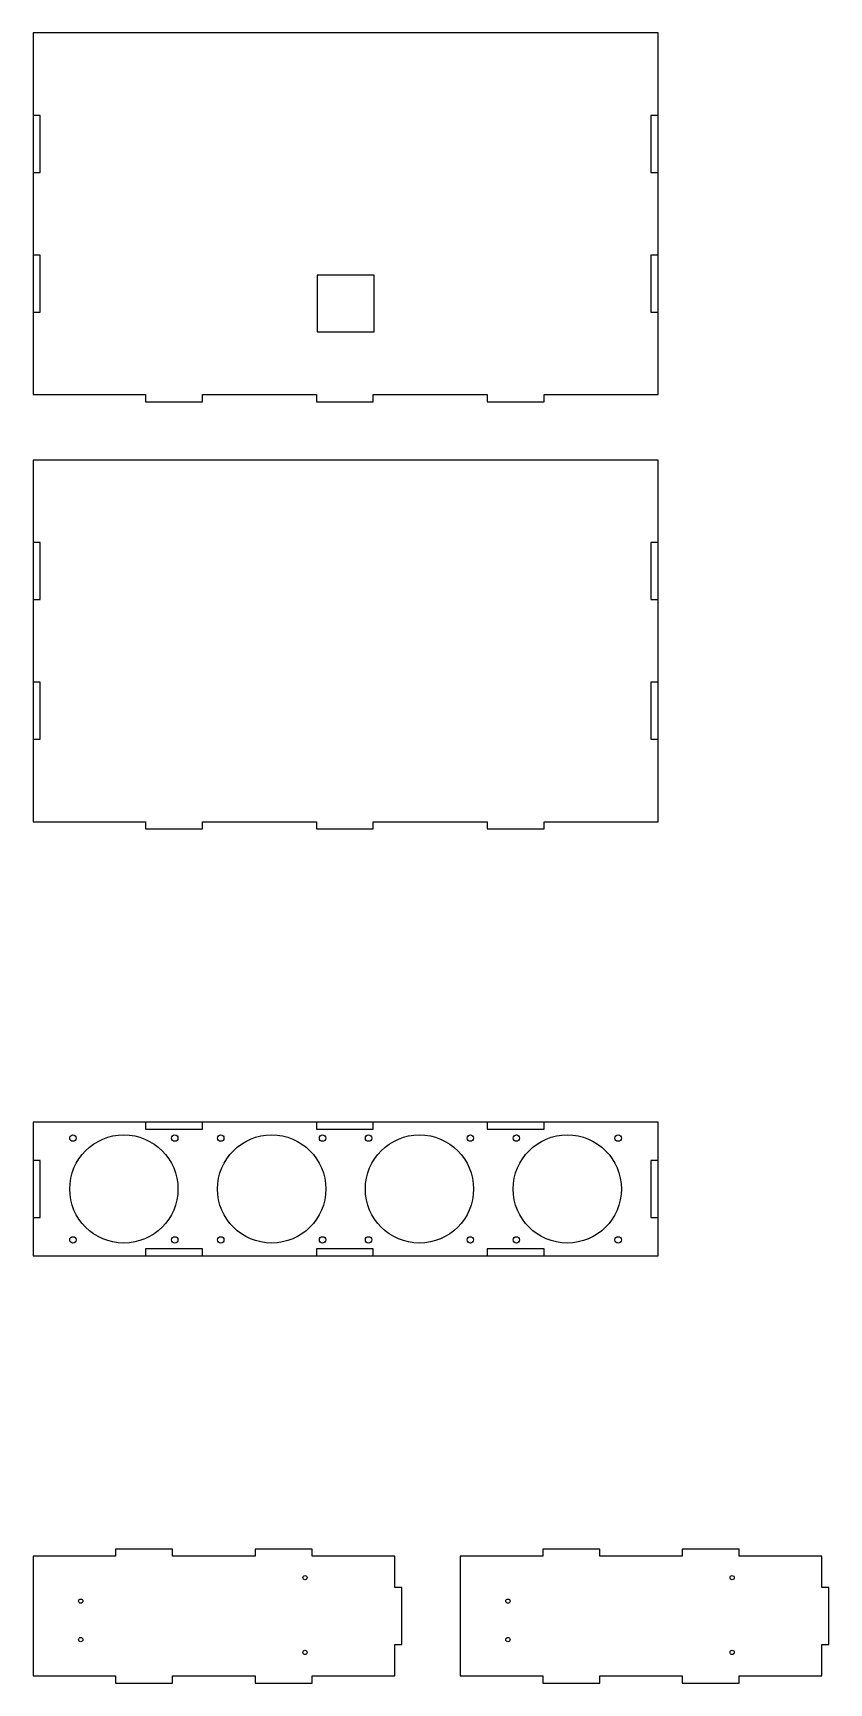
# Model space of a CAD drawing. Header units: metres. Extents: x 0 to 559, y 0 to 1159.
import ezdxf

# ---------------------------------------------------------------- set-up
doc = ezdxf.new("R2010")
doc.units = ezdxf.units.M

msp = doc.modelspace()

# ---------------------------------------------------------------- linework, layer by layer
for points in [[(0, 905), (79, 905), (79, 900), (119, 900), (119, 905), (199, 905), (199, 900), (239, 900), (239, 905), (319, 905), (319, 900), (359, 900), (359, 905), (439, 905), (439, 1159), (0, 1159), (0, 905)], [(0, 1061), (5, 1061), (5, 1101), (0, 1101), (0, 1061)], [(434, 1061), (439, 1061), (439, 1101), (434, 1101), (434, 1061)], [(0, 963), (5, 963), (5, 1003), (0, 1003), (0, 963)], [(434, 963), (439, 963), (439, 1003), (434, 1003), (434, 963)], [(199.5, 949), (239.5, 949), (239.5, 989), (199.5, 989), (199.5, 949)], [(0, 605), (79, 605), (79, 600), (119, 600), (119, 605), (199, 605), (199, 600), (239, 600), (239, 605), (319, 605), (319, 600), (359, 600), (359, 605), (439, 605), (439, 859), (0, 859), (0, 605)], [(0, 761), (5, 761), (5, 801), (0, 801), (0, 761)], [(434, 761), (439, 761), (439, 801), (434, 801), (434, 761)], [(0, 663), (5, 663), (5, 703), (0, 703), (0, 663)], [(434, 663), (439, 663), (439, 703), (434, 703), (434, 663)], [(0, 300), (439, 300), (439, 394), (0, 394), (0, 300)], [(79, 389), (119, 389), (119, 394), (79, 394), (79, 389)], [(199, 389), (239, 389), (239, 394), (199, 394), (199, 389)], [(319, 389), (359, 389), (359, 394), (319, 394), (319, 389)], [(0, 327), (5, 327), (5, 367), (0, 367), (0, 327)], [(434, 327), (439, 327), (439, 367), (434, 367), (434, 327)], [(79, 300), (119, 300), (119, 305), (79, 305), (79, 300)], [(199, 300), (239, 300), (239, 305), (199, 305), (199, 300)], [(319, 300), (359, 300), (359, 305), (319, 305), (319, 300)], [(0, 5), (58, 5), (58, 0), (98, 0), (98, 5), (156, 5), (156, 0), (196, 0), (196, 5), (254, 5), (254, 27), (259, 27), (259, 67), (254, 67), (254, 89), (196, 89), (196, 94), (156, 94), (156, 89), (98, 89), (98, 94), (58, 94), (58, 89), (0, 89), (0, 5), (0, 5)], [(300, 5), (358, 5), (358, 0), (398, 0), (398, 5), (456, 5), (456, 0), (496, 0), (496, 5), (554, 5), (554, 27), (559, 27), (559, 67), (554, 67), (554, 89), (496, 89), (496, 94), (456, 94), (456, 89), (398, 89), (398, 94), (358, 94), (358, 89), (300, 89), (300, 5), (300, 5)]]:
    msp.add_lwpolyline(points)
for centre, radius in [((63.8, 347), 38), ((28.05, 382.75), 2.25), ((99.55, 382.75), 2.25), ((167.6, 347), 38), ((131.85, 382.75), 2.25), ((203.35, 382.75), 2.25), ((271.4, 347), 38), ((235.65, 382.75), 2.25), ((307.15, 382.75), 2.25), ((375.2, 347), 38), ((339.45, 382.75), 2.25), ((410.95, 382.75), 2.25), ((28.05, 311.25), 2.25), ((99.55, 311.25), 2.25), ((131.85, 311.25), 2.25), ((203.35, 311.25), 2.25), ((235.65, 311.25), 2.25), ((307.15, 311.25), 2.25), ((339.45, 311.25), 2.25), ((410.95, 311.25), 2.25), ((191, 74), 1.5), ((491, 74), 1.5), ((33.5, 57.5), 1.5), ((333.5, 57.5), 1.5), ((33.5, 30.5), 1.5), ((333.5, 30.5), 1.5), ((191, 21.5), 1.5), ((491, 21.5), 1.5)]:
    msp.add_circle(centre, radius)

doc.saveas('drawing.dxf')
